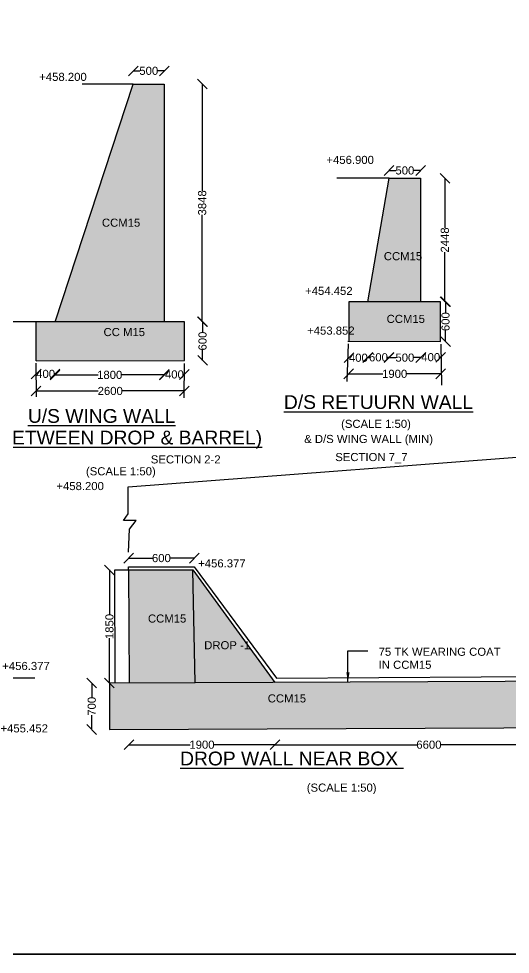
# Model space of a CAD drawing. Header units: millimetres. Extents: x 5124 to 3169670, y 2311 to 45686297.
# Drawn here: x 3039134 to 3069484, y 45570797 to 45628547 of the extents above; entities that cross this region are included whole.
import ezdxf

# ---------------------------------------------------------------- set-up
doc = ezdxf.new("R2010")
doc.units = ezdxf.units.MM
doc.header["$MEASUREMENT"] = 0
doc.layers.add('DIMENSION', color=7, linetype='Continuous')
doc.styles.get("Standard").update_dxf_attribs({"font": 'arial.ttf', "height": 500})
doc.dimstyles.get("Standard").update_dxf_attribs({"dimtxt": 500, "dimasz": 600, "dimexe": 0.18, "dimexo": 0.0625, "dimgap": 0.09, "dimtad": 0, "dimdec": 0, "dimzin": 0, "dimdsep": 46, "dimtxsty": 'Standard', "dimblk": 'OBLIQUE', "dimcen": 0.09, "dimse1": 1, "dimse2": 1, "dimadec": 0, "dimazin": 0, "dimtfac": 1, "dimtdec": 0, "dimtofl": 0, "dimtmove": 0, "dimatfit": 3, "dimfxl": 1, "dimtolj": 1, "dimtzin": 0, "dimarcsym": 0})
pattern_1 = [(50, (0, 0), (358.6300913, -31.3760675), [37.5, -412.5]), (355, (0, 0), (-69.3756668, 376.0960669), [30, -330]), (100.4514, (29.9, -2.6), (289.2546909, 344.719771), [31.870095, -350.571056]), (46.1842, (0, 100), (533.6205243, -82.759507), [56.25, -618.75]), (96.6356, (44.47, 93.1), (467.331353, 487.0589355), [47.805144, -525.8565]), (351.1842, (0, 100), (467.3309726, 487.0593005), [45, -495]), (21, (50, 75), (298.453526, -201.3094453), [37.5, -412.5]), (326, (50, 75), (121.657666, 362.5750225), [30, -330]), (71.4514, (74.87, 58.22), (420.1113143, 161.2652484), [31.870095, -350.571056]), (37.5, (0, 0), (6.07992766, 166.4469269), [0, -326, 0, -335, 0, -331.25]), (7.5, (0, 0), (131.5347687, 197.20585594), [0, -191, 0, -318.5, 0, -126.25]), (327.5, (-111.5, 0), (266.9112181, -11.27743587), [0, -125, 0, -390, 0, -517.5]), (317.5, (-161.5, 0), (291.5930847, 50.0524912), [0, -162.5, 0, -259, 0, -367.5])]

# ---------------------------------------------------------------- blocks, each defined once
blk = doc.blocks.new('_Oblique')
at = {"color": 0, "linetype": 'ByBlock', "lineweight": -2}
blk.add_line((-0.5, -0.5), (0.5, 0.5), dxfattribs=at)
blk = doc.blocks.new('*D27')
at = {"layer": 'Defpoints', "color": 0, "transparency": 16777216}
for p in [(3063947, 45619179), (3062002, 45618699), (3063947, 45618699)]:
    blk.add_point(p, dxfattribs=at)
at = {"layer": 'DIMENSION', "color": 0, "lineweight": -2, "transparency": 16777216}
for p, q in [((3062002, 45619179), (3062423, 45619179)), ((3063947, 45619179), (3063526, 45619179))]:
    blk.add_line(p, q, dxfattribs=at)
at = {"layer": 'DIMENSION', "color": 0, "lineweight": -2, "transparency": 16777216, "xscale": 600, "yscale": 600, "zscale": 600, "rotation": 180}
blk.add_blockref('_Oblique', (3062002, 45619179), dxfattribs=at)
at = {"layer": 'DIMENSION', "color": 0, "lineweight": -2, "transparency": 16777216, "xscale": 600, "yscale": 600, "zscale": 600}
blk.add_blockref('_Oblique', (3063947, 45619179), dxfattribs=at)
at = {"layer": 'DIMENSION', "color": 0, "transparency": 16777216, "insert": (3062975, 45619179), "char_height": 500, "attachment_point": 5}
blk.add_mtext('\\A1;500', dxfattribs=at)
blk = doc.blocks.new('*D28')
at = {"layer": 'Defpoints', "color": 0, "transparency": 16777216}
for p in [(3063967, 45618699), (3063967, 45611079), (3065445, 45611079)]:
    blk.add_point(p, dxfattribs=at)
at = {"layer": 'DIMENSION', "color": 0, "lineweight": -2, "transparency": 16777216}
for p, q in [((3065445, 45618699), (3065445, 45615640)), ((3065445, 45611079), (3065445, 45614137))]:
    blk.add_line(p, q, dxfattribs=at)
at = {"layer": 'DIMENSION', "color": 0, "lineweight": -2, "transparency": 16777216, "xscale": 600, "yscale": 600, "zscale": 600}
for p, rotation in [((3065445, 45618699), 90), ((3065445, 45611079), 270)]:
    blk.add_blockref('_Oblique', p, dxfattribs=dict(at, rotation=rotation))
at = {"layer": 'DIMENSION', "color": 0, "transparency": 16777216, "insert": (3065445, 45614889), "char_height": 500, "attachment_point": 5, "rotation": 90}
blk.add_mtext('\\A1;2448', dxfattribs=at)
blk = doc.blocks.new('*D29')
at = {"layer": 'Defpoints', "color": 0, "transparency": 16777216}
for p in [(3065177, 45611079), (3065177, 45608618), (3065487, 45608618)]:
    blk.add_point(p, dxfattribs=at)
at = {"layer": 'DIMENSION', "color": 0, "lineweight": -2, "transparency": 16777216}
for p, q in [((3065487, 45611079), (3065487, 45610401)), ((3065487, 45608618), (3065487, 45609295))]:
    blk.add_line(p, q, dxfattribs=at)
at = {"layer": 'DIMENSION', "color": 0, "lineweight": -2, "transparency": 16777216, "xscale": 600, "yscale": 600, "zscale": 600}
for p, rotation in [((3065487, 45611079), 90), ((3065487, 45608618), 270)]:
    blk.add_blockref('_Oblique', p, dxfattribs=dict(at, rotation=rotation))
at = {"layer": 'DIMENSION', "color": 0, "transparency": 16777216, "insert": (3065487, 45609848), "char_height": 500, "attachment_point": 5, "rotation": 90}
blk.add_mtext('\\A1;600', dxfattribs=at)
blk = doc.blocks.new('*D30')
at = {"layer": 'Defpoints', "color": 0, "transparency": 16777216}
for p in [(3059521, 45611079), (3060688, 45611079), (3060688, 45607618)]:
    blk.add_point(p, dxfattribs=at)
at = {"layer": 'DIMENSION', "color": 0, "lineweight": -2, "transparency": 16777216}
for p, q in [((3059521, 45607618), (3059543, 45607618)), ((3060688, 45607618), (3060666, 45607618))]:
    blk.add_line(p, q, dxfattribs=at)
at = {"layer": 'DIMENSION', "color": 0, "lineweight": -2, "transparency": 16777216, "xscale": 600, "yscale": 600, "zscale": 600, "rotation": 180}
blk.add_blockref('_Oblique', (3059521, 45607618), dxfattribs=at)
at = {"layer": 'DIMENSION', "color": 0, "lineweight": -2, "transparency": 16777216, "xscale": 600, "yscale": 600, "zscale": 600}
blk.add_blockref('_Oblique', (3060688, 45607618), dxfattribs=at)
at = {"layer": 'DIMENSION', "color": 0, "transparency": 16777216, "insert": (3060105, 45607618), "char_height": 500, "attachment_point": 5}
blk.add_mtext('\\A1;400', dxfattribs=at)
blk = doc.blocks.new('*D31')
at = {"layer": 'Defpoints', "color": 0, "transparency": 16777216}
for p in [(3062002, 45618699), (3060688, 45611079), (3062002, 45607644)]:
    blk.add_point(p, dxfattribs=at)
at = {"layer": 'DIMENSION', "color": 0, "lineweight": -2, "transparency": 16777216}
for p, q in [((3060688, 45607644), (3060792, 45607644)), ((3062002, 45607644), (3061898, 45607644))]:
    blk.add_line(p, q, dxfattribs=at)
at = {"layer": 'DIMENSION', "color": 0, "lineweight": -2, "transparency": 16777216, "xscale": 600, "yscale": 600, "zscale": 600, "rotation": 180}
blk.add_blockref('_Oblique', (3060688, 45607644), dxfattribs=at)
at = {"layer": 'DIMENSION', "color": 0, "lineweight": -2, "transparency": 16777216, "xscale": 600, "yscale": 600, "zscale": 600}
blk.add_blockref('_Oblique', (3062002, 45607644), dxfattribs=at)
at = {"layer": 'DIMENSION', "color": 0, "transparency": 16777216, "insert": (3061345, 45607644), "char_height": 500, "attachment_point": 5}
blk.add_mtext('\\A1;600', dxfattribs=at)
blk = doc.blocks.new('*D32')
at = {"layer": 'Defpoints', "color": 0, "transparency": 16777216}
for p in [(3062002, 45618699), (3063947, 45611079), (3063947, 45607625)]:
    blk.add_point(p, dxfattribs=at)
at = {"layer": 'DIMENSION', "color": 0, "lineweight": -2, "transparency": 16777216}
for p, q in [((3062002, 45607625), (3062423, 45607625)), ((3063947, 45607625), (3063526, 45607625))]:
    blk.add_line(p, q, dxfattribs=at)
at = {"layer": 'DIMENSION', "color": 0, "lineweight": -2, "transparency": 16777216, "xscale": 600, "yscale": 600, "zscale": 600, "rotation": 180}
blk.add_blockref('_Oblique', (3062002, 45607625), dxfattribs=at)
at = {"layer": 'DIMENSION', "color": 0, "lineweight": -2, "transparency": 16777216, "xscale": 600, "yscale": 600, "zscale": 600}
blk.add_blockref('_Oblique', (3063947, 45607625), dxfattribs=at)
at = {"layer": 'DIMENSION', "color": 0, "transparency": 16777216, "insert": (3062975, 45607625), "char_height": 500, "attachment_point": 5}
blk.add_mtext('\\A1;500', dxfattribs=at)
blk = doc.blocks.new('*D33')
at = {"layer": 'Defpoints', "color": 0, "transparency": 16777216}
for p in [(3063967, 45611079), (3065177, 45611079), (3065177, 45607653)]:
    blk.add_point(p, dxfattribs=at)
at = {"layer": 'DIMENSION', "color": 0, "lineweight": -2, "transparency": 16777216}
for p, q in [((3063967, 45607653), (3064010, 45607653)), ((3065177, 45607653), (3065134, 45607653))]:
    blk.add_line(p, q, dxfattribs=at)
at = {"layer": 'DIMENSION', "color": 0, "lineweight": -2, "transparency": 16777216, "xscale": 600, "yscale": 600, "zscale": 600, "rotation": 180}
blk.add_blockref('_Oblique', (3063967, 45607653), dxfattribs=at)
at = {"layer": 'DIMENSION', "color": 0, "lineweight": -2, "transparency": 16777216, "xscale": 600, "yscale": 600, "zscale": 600}
blk.add_blockref('_Oblique', (3065177, 45607653), dxfattribs=at)
at = {"layer": 'DIMENSION', "color": 0, "transparency": 16777216, "insert": (3064572, 45607653), "char_height": 500, "attachment_point": 5}
blk.add_mtext('\\A1;400', dxfattribs=at)
blk = doc.blocks.new('*D34')
at = {"layer": 'Defpoints', "color": 0, "transparency": 16777216}
for p in [(3059514, 45608634), (3065177, 45608634), (3065177, 45606626)]:
    blk.add_point(p, dxfattribs=at)
at = {"layer": 'DIMENSION', "color": 0, "lineweight": -2, "transparency": 16777216}
for p, q in [((3059514, 45606626), (3061623, 45606626)), ((3065177, 45606626), (3063068, 45606626))]:
    blk.add_line(p, q, dxfattribs=at)
at = {"layer": 'DIMENSION', "color": 0, "lineweight": -2, "transparency": 16777216, "xscale": 600, "yscale": 600, "zscale": 600, "rotation": 180}
blk.add_blockref('_Oblique', (3059514, 45606626), dxfattribs=at)
at = {"layer": 'DIMENSION', "color": 0, "lineweight": -2, "transparency": 16777216, "xscale": 600, "yscale": 600, "zscale": 600}
blk.add_blockref('_Oblique', (3065177, 45606626), dxfattribs=at)
at = {"layer": 'DIMENSION', "color": 0, "transparency": 16777216, "insert": (3062346, 45606626), "char_height": 500, "attachment_point": 5}
blk.add_mtext('\\A1;1900', dxfattribs=at)
blk = doc.blocks.new('*D35')
at = {"layer": 'Defpoints', "color": 0, "transparency": 16777216}
for p in [(3048124, 45625328), (3046206, 45624512), (3048124, 45624512)]:
    blk.add_point(p, dxfattribs=at)
at = {"layer": 'DIMENSION', "color": 0, "lineweight": -2, "transparency": 16777216}
for p, q in [((3046206, 45625328), (3046613, 45625328)), ((3048124, 45625328), (3047717, 45625328))]:
    blk.add_line(p, q, dxfattribs=at)
at = {"layer": 'DIMENSION', "color": 0, "lineweight": -2, "transparency": 16777216, "xscale": 600, "yscale": 600, "zscale": 600, "rotation": 180}
blk.add_blockref('_Oblique', (3046206, 45625328), dxfattribs=at)
at = {"layer": 'DIMENSION', "color": 0, "lineweight": -2, "transparency": 16777216, "xscale": 600, "yscale": 600, "zscale": 600}
blk.add_blockref('_Oblique', (3048124, 45625328), dxfattribs=at)
at = {"layer": 'DIMENSION', "color": 0, "transparency": 16777216, "insert": (3047165, 45625328), "char_height": 500, "attachment_point": 5}
blk.add_mtext('\\A1;500', dxfattribs=at)
blk = doc.blocks.new('*D36')
at = {"layer": 'Defpoints', "color": 0, "transparency": 16777216}
for p in [(3048124, 45624514), (3048124, 45609846), (3050463, 45609846)]:
    blk.add_point(p, dxfattribs=at)
at = {"layer": 'DIMENSION', "color": 0, "lineweight": -2, "transparency": 16777216}
for p, q in [((3050463, 45624514), (3050463, 45617927)), ((3050463, 45609846), (3050463, 45616433))]:
    blk.add_line(p, q, dxfattribs=at)
at = {"layer": 'DIMENSION', "color": 0, "lineweight": -2, "transparency": 16777216, "xscale": 600, "yscale": 600, "zscale": 600}
for p, rotation in [((3050463, 45624514), 90), ((3050463, 45609846), 270)]:
    blk.add_blockref('_Oblique', p, dxfattribs=dict(at, rotation=rotation))
at = {"layer": 'DIMENSION', "color": 0, "transparency": 16777216, "insert": (3050463, 45617180), "char_height": 500, "attachment_point": 5, "rotation": 90}
blk.add_mtext('\\A1;3848', dxfattribs=at)
blk = doc.blocks.new('*D37')
at = {"layer": 'Defpoints', "color": 0, "transparency": 16777216}
for p in [(3049367, 45609846), (3049373, 45607452), (3050485, 45607452)]:
    blk.add_point(p, dxfattribs=at)
at = {"layer": 'DIMENSION', "color": 0, "lineweight": -2, "transparency": 16777216}
for p, q in [((3050485, 45609846), (3050485, 45609202)), ((3050485, 45607452), (3050485, 45608096))]:
    blk.add_line(p, q, dxfattribs=at)
at = {"layer": 'DIMENSION', "color": 0, "lineweight": -2, "transparency": 16777216, "xscale": 600, "yscale": 600, "zscale": 600}
for p, rotation in [((3050485, 45609846), 90), ((3050485, 45607452), 270)]:
    blk.add_blockref('_Oblique', p, dxfattribs=dict(at, rotation=rotation))
at = {"layer": 'DIMENSION', "color": 0, "transparency": 16777216, "insert": (3050485, 45608649), "char_height": 500, "attachment_point": 5, "rotation": 90}
blk.add_mtext('\\A1;600', dxfattribs=at)
blk = doc.blocks.new('*D38')
at = {"layer": 'Defpoints', "color": 0, "transparency": 16777216}
for p in [(3048124, 45609846), (3049367, 45609846), (3049367, 45606587)]:
    blk.add_point(p, dxfattribs=at)
at = {"layer": 'DIMENSION', "color": 0, "lineweight": -2, "transparency": 16777216}
for p, q in [((3048124, 45606587), (3048184, 45606587)), ((3049367, 45606587), (3049307, 45606587))]:
    blk.add_line(p, q, dxfattribs=at)
at = {"layer": 'DIMENSION', "color": 0, "lineweight": -2, "transparency": 16777216, "xscale": 600, "yscale": 600, "zscale": 600, "rotation": 180}
blk.add_blockref('_Oblique', (3048124, 45606587), dxfattribs=at)
at = {"layer": 'DIMENSION', "color": 0, "lineweight": -2, "transparency": 16777216, "xscale": 600, "yscale": 600, "zscale": 600}
blk.add_blockref('_Oblique', (3049367, 45606587), dxfattribs=at)
at = {"layer": 'DIMENSION', "color": 0, "transparency": 16777216, "insert": (3048746, 45606587), "char_height": 500, "attachment_point": 5}
blk.add_mtext('\\A1;400', dxfattribs=at)
blk = doc.blocks.new('*D39')
at = {"layer": 'Defpoints', "color": 0, "transparency": 16777216}
for p in [(3041380, 45609846), (3048124, 45609846), (3048124, 45606561)]:
    blk.add_point(p, dxfattribs=at)
at = {"layer": 'DIMENSION', "color": 0, "lineweight": -2, "transparency": 16777216}
for p, q in [((3041380, 45606561), (3044030, 45606561)), ((3048124, 45606561), (3045474, 45606561))]:
    blk.add_line(p, q, dxfattribs=at)
at = {"layer": 'DIMENSION', "color": 0, "lineweight": -2, "transparency": 16777216, "xscale": 600, "yscale": 600, "zscale": 600, "rotation": 180}
blk.add_blockref('_Oblique', (3041380, 45606561), dxfattribs=at)
at = {"layer": 'DIMENSION', "color": 0, "lineweight": -2, "transparency": 16777216, "xscale": 600, "yscale": 600, "zscale": 600}
blk.add_blockref('_Oblique', (3048124, 45606561), dxfattribs=at)
at = {"layer": 'DIMENSION', "color": 0, "transparency": 16777216, "insert": (3044752, 45606561), "char_height": 500, "attachment_point": 5}
blk.add_mtext('\\A1;1800', dxfattribs=at)
blk = doc.blocks.new('*D40')
at = {"layer": 'Defpoints', "color": 0, "transparency": 16777216}
for p in [(3040212, 45609846), (3041380, 45609846), (3040212, 45606622)]:
    blk.add_point(p, dxfattribs=at)
at = {"layer": 'DIMENSION', "color": 0, "lineweight": -2, "transparency": 16777216}
for p, q in [((3040212, 45606622), (3040234, 45606622)), ((3041380, 45606622), (3041357, 45606622))]:
    blk.add_line(p, q, dxfattribs=at)
at = {"layer": 'DIMENSION', "color": 0, "lineweight": -2, "transparency": 16777216, "xscale": 600, "yscale": 600, "zscale": 600, "rotation": 180}
blk.add_blockref('_Oblique', (3040212, 45606622), dxfattribs=at)
at = {"layer": 'DIMENSION', "color": 0, "lineweight": -2, "transparency": 16777216, "xscale": 600, "yscale": 600, "zscale": 600}
blk.add_blockref('_Oblique', (3041380, 45606622), dxfattribs=at)
at = {"layer": 'DIMENSION', "color": 0, "transparency": 16777216, "insert": (3040796, 45606622), "char_height": 500, "attachment_point": 5}
blk.add_mtext('\\A1;400', dxfattribs=at)
blk = doc.blocks.new('*D41')
at = {"layer": 'Defpoints', "color": 0, "transparency": 16777216}
for p in [(3040203, 45609846), (3049367, 45609846), (3049367, 45605569)]:
    blk.add_point(p, dxfattribs=at)
at = {"layer": 'DIMENSION', "color": 0, "lineweight": -2, "transparency": 16777216}
for p, q in [((3040203, 45605569), (3044035, 45605569)), ((3049367, 45605569), (3045535, 45605569))]:
    blk.add_line(p, q, dxfattribs=at)
at = {"layer": 'DIMENSION', "color": 0, "lineweight": -2, "transparency": 16777216, "xscale": 600, "yscale": 600, "zscale": 600, "rotation": 180}
blk.add_blockref('_Oblique', (3040203, 45605569), dxfattribs=at)
at = {"layer": 'DIMENSION', "color": 0, "lineweight": -2, "transparency": 16777216, "xscale": 600, "yscale": 600, "zscale": 600}
blk.add_blockref('_Oblique', (3049367, 45605569), dxfattribs=at)
at = {"layer": 'DIMENSION', "color": 0, "transparency": 16777216, "insert": (3044785, 45605569), "char_height": 500, "attachment_point": 5}
blk.add_mtext('\\A1;2600', dxfattribs=at)
blk = doc.blocks.new('*D64')
at = {"layer": 'Defpoints', "color": 0, "transparency": 16777216}
for p in [(3054951, 45587582), (3073971, 45587655), (3073971, 45583733)]:
    blk.add_point(p, dxfattribs=at)
at = {"layer": 'DIMENSION', "color": 0, "lineweight": -2, "transparency": 16777216}
for p, q in [((3054951, 45583733), (3063714, 45583733)), ((3073971, 45583733), (3065208, 45583733))]:
    blk.add_line(p, q, dxfattribs=at)
at = {"layer": 'DIMENSION', "color": 0, "lineweight": -2, "transparency": 16777216, "xscale": 600, "yscale": 600, "zscale": 600, "rotation": 180}
blk.add_blockref('_Oblique', (3054951, 45583733), dxfattribs=at)
at = {"layer": 'DIMENSION', "color": 0, "lineweight": -2, "transparency": 16777216, "xscale": 600, "yscale": 600, "zscale": 600}
blk.add_blockref('_Oblique', (3073971, 45583733), dxfattribs=at)
at = {"layer": 'DIMENSION', "color": 0, "transparency": 16777216, "insert": (3064461, 45583733), "char_height": 500, "attachment_point": 5}
blk.add_mtext('\\A1;6600', dxfattribs=at)
blk = doc.blocks.new('*D65')
at = {"layer": 'Defpoints', "color": 0, "transparency": 16777216}
for p in [(3045948, 45587542), (3054951, 45587582), (3054951, 45583733)]:
    blk.add_point(p, dxfattribs=at)
at = {"layer": 'DIMENSION', "color": 0, "lineweight": -2, "transparency": 16777216}
for p, q in [((3045948, 45583733), (3049727, 45583733)), ((3054951, 45583733), (3051172, 45583733))]:
    blk.add_line(p, q, dxfattribs=at)
at = {"layer": 'DIMENSION', "color": 0, "lineweight": -2, "transparency": 16777216, "xscale": 600, "yscale": 600, "zscale": 600, "rotation": 180}
blk.add_blockref('_Oblique', (3045948, 45583733), dxfattribs=at)
at = {"layer": 'DIMENSION', "color": 0, "lineweight": -2, "transparency": 16777216, "xscale": 600, "yscale": 600, "zscale": 600}
blk.add_blockref('_Oblique', (3054951, 45583733), dxfattribs=at)
at = {"layer": 'DIMENSION', "color": 0, "transparency": 16777216, "insert": (3050449, 45583733), "char_height": 500, "attachment_point": 5}
blk.add_mtext('\\A1;1900', dxfattribs=at)
blk = doc.blocks.new('*D66')
at = {"layer": 'Defpoints', "color": 0, "transparency": 16777216}
for p in [(3044740, 45587537), (3043646, 45584673), (3044740, 45584673)]:
    blk.add_point(p, dxfattribs=at)
at = {"layer": 'DIMENSION', "color": 0, "lineweight": -2, "transparency": 16777216}
for p, q in [((3043646, 45587537), (3043646, 45586655)), ((3043646, 45584673), (3043646, 45585556))]:
    blk.add_line(p, q, dxfattribs=at)
at = {"layer": 'DIMENSION', "color": 0, "lineweight": -2, "transparency": 16777216, "xscale": 600, "yscale": 600, "zscale": 600}
for p, rotation in [((3043646, 45587537), 90), ((3043646, 45584673), 270)]:
    blk.add_blockref('_Oblique', p, dxfattribs=dict(at, rotation=rotation))
at = {"layer": 'DIMENSION', "color": 0, "transparency": 16777216, "insert": (3043646, 45586105), "char_height": 500, "attachment_point": 5, "rotation": 90}
blk.add_mtext('\\A1;700', dxfattribs=at)
blk = doc.blocks.new('*D67')
at = {"layer": 'Defpoints', "color": 0, "transparency": 16777216}
for p in [(3045916, 45594704), (3049970, 45595249), (3049970, 45594704)]:
    blk.add_point(p, dxfattribs=at)
at = {"layer": 'DIMENSION', "color": 0, "lineweight": -2, "transparency": 16777216}
for p, q in [((3045916, 45595249), (3047390, 45595249)), ((3049970, 45595249), (3048496, 45595249))]:
    blk.add_line(p, q, dxfattribs=at)
at = {"layer": 'DIMENSION', "color": 0, "lineweight": -2, "transparency": 16777216, "xscale": 600, "yscale": 600, "zscale": 600, "rotation": 180}
blk.add_blockref('_Oblique', (3045916, 45595249), dxfattribs=at)
at = {"layer": 'DIMENSION', "color": 0, "lineweight": -2, "transparency": 16777216, "xscale": 600, "yscale": 600, "zscale": 600}
blk.add_blockref('_Oblique', (3049970, 45595249), dxfattribs=at)
at = {"layer": 'DIMENSION', "color": 0, "transparency": 16777216, "insert": (3047943, 45595249), "char_height": 500, "attachment_point": 5}
blk.add_mtext('\\A1;600', dxfattribs=at)
blk = doc.blocks.new('*D73')
at = {"layer": 'Defpoints', "color": 0, "transparency": 16777216}
for p in [(3044729, 45594526), (3044401, 45587537), (3044738, 45587537)]:
    blk.add_point(p, dxfattribs=at)
at = {"layer": 'DIMENSION', "color": 0, "lineweight": -2, "transparency": 16777216}
for p, q in [((3044738, 45594526), (3044738, 45591754)), ((3044738, 45587537), (3044738, 45590309))]:
    blk.add_line(p, q, dxfattribs=at)
at = {"layer": 'DIMENSION', "color": 0, "lineweight": -2, "transparency": 16777216, "xscale": 600, "yscale": 600, "zscale": 600}
for p, rotation in [((3044738, 45594526), 90), ((3044738, 45587537), 270)]:
    blk.add_blockref('_Oblique', p, dxfattribs=dict(at, rotation=rotation))
at = {"layer": 'DIMENSION', "color": 0, "transparency": 16777216, "insert": (3044738, 45591031), "char_height": 500, "attachment_point": 5, "rotation": 90}
blk.add_mtext('\\A1;1850', dxfattribs=at)

msp = doc.modelspace()

# ---------------------------------------------------------------- hatches: boundary and pattern name
at = {"layer": 'DIMENSION'}
h = msp.add_hatch(dxfattribs=at)
h.set_pattern_fill('AR-CONC', color=256, scale=50, style=0)
h.set_pattern_definition(pattern_1)
h.paths.add_polyline_path([(3048124.2, 45624514), (3046205.8, 45624512.2), (3041380, 45609845.6), (3048124.2, 45609845.6)])
h.paths.add_polyline_path([(3049367.1, 45609845.6), (3040211.6, 45609845.6), (3040217.5, 45607429.4), (3049367.1, 45607451.8)])
h.paths.add_polyline_path([(3065177.1, 45611078.6), (3059521.2, 45611078.6), (3059514.3, 45608633.6), (3065177.1, 45608617.6)])
h.paths.add_polyline_path([(3063947.1, 45618698.6), (3062002.3, 45618698.6), (3060688, 45611078.6), (3063947.1, 45611078.6)])
h.paths.add_polyline_path([(3079221.1, 45618224), (3077592.9, 45618224), (3076613.9, 45612132.3), (3079189.3, 45612118.9)])
h.paths.add_polyline_path([(3080352.1, 45612112.9), (3075595.9, 45612137.6), (3075588.9, 45609696.3), (3080345.1, 45609682.5)])
h.paths.add_polyline_path([(3044142.1, 45615569.3), (3046768.5, 45615569.3), (3046768.5, 45616345.4), (3044142.1, 45616345.4)], flags=24)
h.paths.add_polyline_path([(3044241.8, 45608817.6), (3047062.2, 45608817.6), (3047062.2, 45609593.7), (3044241.8, 45609593.7)], flags=24)
h.paths.add_polyline_path([(3056813.2, 45608909.3), (3060001.3, 45608909.3), (3060001.3, 45609675.1), (3056813.2, 45609675.1)], flags=9)
h.paths.add_polyline_path([(3061719.7, 45609629.9), (3064346, 45609629.9), (3064346, 45610406), (3061719.7, 45610406)], flags=24)
h.paths.add_polyline_path([(3061546.9, 45613501.6), (3064173.3, 45613501.6), (3064173.3, 45614277.7), (3061546.9, 45614277.7)], flags=9)
h.paths.add_polyline_path([(3077095.4, 45614009.8), (3079721.8, 45614009.8), (3079721.8, 45614785.8), (3077095.4, 45614785.8)], flags=9)
h.paths.add_polyline_path([(3077909.5, 45610914.1), (3080535.9, 45610914.1), (3080535.9, 45611690.2), (3077909.5, 45611690.2)], flags=9)
h = msp.add_hatch(dxfattribs=at)
h.set_pattern_fill('AR-CONC', color=256, scale=50, style=0)
h.set_pattern_definition(pattern_1)
h.paths.add_polyline_path([(3073971.4, 45587665.9), (3050027, 45587560.2), (3044739.5, 45587536.8), (3044739.5, 45584673.5), (3073962.4, 45584798.1), (3073982.5, 45585946.3), (3073675.1, 45586122.7), (3074270.3, 45586207.6), (3073976, 45586488.6)])
h.paths.add_polyline_path([(3049893.9, 45594535.2), (3050027, 45587560.2), (3054950.8, 45587581.9)])
h.paths.add_polyline_path([(3049893.9, 45594535.2), (3045916.8, 45594527.7), (3045947.6, 45587542.1), (3050027, 45587560.2)])
h.paths.add_polyline_path([(3054379.2, 45586204.5), (3057005.6, 45586204.5), (3057005.6, 45586980.6), (3054379.2, 45586980.6)], flags=24)
h.paths.add_polyline_path([(3050457.2, 45589486.7), (3053549.1, 45589486.7), (3053549.1, 45590262.7), (3050457.2, 45590262.7)], flags=24)
h.paths.add_polyline_path([(3046985.7, 45591133.4), (3049612, 45591133.4), (3049612, 45591909.5), (3046985.7, 45591909.5)], flags=24)

# ---------------------------------------------------------------- linework, layer by layer
at = {"layer": 'Defpoints'}
for points in [[(3041380, 45609845.6), (3046205.8, 45624512.2), (3043042.3, 45624512.2)], [(3046205.8, 45624512.2), (3048124.2, 45624514), (3048124.2, 45609845.6)], [(3060688, 45611078.6), (3062002.3, 45618698.6), (3058777.3, 45618698.6)], [(3062002.3, 45618698.6), (3063947.1, 45618698.6), (3063947.1, 45611078.6)], [(3059456.4, 45608633.8), (3065177.1, 45608617.6), (3065177.1, 45611078.6), (3059521.2, 45611078.6), (3059514.3, 45608633.6)], [(3040217.5, 45607429.4), (3049367.1, 45607451.8), (3049367.1, 45609845.6), (3037064, 45609845.6)], [(3040217.5, 45607429.4), (3040211.6, 45609845.6)], [(3059465.1, 45608484.1), (3059402.1, 45606147.1)], [(3065191.3, 45608467.6), (3065227.2, 45605932.8)], [(3040200.6, 45607275.1), (3040209.3, 45605201.5)], [(3049344, 45607263.2), (3049324.6, 45605136.1)], [(3045909.4, 45595613.5), (3045964.6, 45597039.8), (3046392.3, 45597576.1), (3045600.6, 45597576.1), (3045900.9, 45597976.1), (3045900.9, 45599644.5), (3073945, 45601787.5), (3073937.4, 45600169.7), (3073574.1, 45599919.7), (3074236.1, 45599919.7), (3073986.4, 45599658.3), (3073986.4, 45597983.2), (3073364.9, 45597475.1), (3074341.7, 45597475.1), (3073994.6, 45596983.1), (3074041.1, 45592727.8), (3073340, 45592027.4), (3074329.8, 45592027.4), (3073938, 45591388.8), (3073938, 45587960.8)], [(3045916.8, 45594527.7), (3045916, 45594704.4), (3049970.3, 45594704.4), (3055043.2, 45587835.5), (3074010.6, 45587961.3), (3074011.9, 45587666.1)], [(3045080.5, 45587538.3), (3045067.2, 45594526), (3049893.9, 45594535.2), (3054950.8, 45587581.9)], [(3045916.8, 45594527.7), (3045947.6, 45587542.1)], [(3050027, 45587560.2), (3049893.9, 45594535.2)], [(3008903.5, 45587581.7), (3022869.4, 45587667.8), (3037894.5, 45587860.2), (3040132.3, 45587860.2)], [(3073962.4, 45584798.1), (3073982.5, 45585946.3), (3073675.1, 45586122.7), (3074270.3, 45586207.6), (3073976, 45586488.6), (3073971.4, 45587665.9), (3050027, 45587560.2), (3044739.5, 45587536.8), (3044739.5, 45584673.5), (3073962.4, 45584798.1), (3076459.1, 45584808.7)]]:
    msp.add_lwpolyline(points, dxfattribs=at)
at = {"layer": 'DIMENSION'}
for points in [[(3169513.7, 45570797.3), (3005188.4, 45570797.3), (3005188.4, 45686297.1), (3169513.7, 45686297.1)], [(3169513.7, 45570797.3), (3005182.5, 45570797.3), (3005182.5, 45570797.3), (3169513.7, 45570797.3)]]:
    msp.add_lwpolyline(points, close=True, dxfattribs=at)

# ---------------------------------------------------------------- texts
at = {"layer": 'Defpoints'}
for s, height, p in [('+458.200', 500, (3040401.6, 45624708.4)), ('+456.900', 500, (3058131.8, 45619582.6)), ('CCM15', 500, (3044271.5, 45615707.1)), ('CCM15', 500, (3061676.3, 45613639.5)), ('+454.452', 500, (3056816.9, 45611497)), ('CCM15', 500, (3061849, 45609767.7)), ('CC M15', 500, (3044371.1, 45608955.5)), ('+453.852', 500, (3056940.9, 45609045.5)), ('%%UD/S RETUURN WALL', 850, (3055507.1, 45604458.7)), ('%%UU/S WING WALL', 850, (3039701.3, 45603600.8)), ('(SCALE 1:50)', 500, (3059037.9, 45603290.4)), ('%%U( BETWEEN DROP & BARREL)', 850, (3037205.6, 45602269.6)), ('& D/S WING WALL (MIN)', 500, (3056760.3, 45602356.9)), ('SECTION 7_7', 500, (3058678.1, 45601240.1)), ('SECTION 2-2', 500, (3047290.8, 45601095.8)), ('(SCALE 1:50)', 500, (3043286.1, 45600361.5)), ('+458.200', 500, (3041461.2, 45599449.9)), ('CCM15', 500, (3047115, 45591271.3)), ('+456.377', 500, (3038119.4, 45588344.2)), ('CCM15', 500, (3054508.6, 45586342.3)), ('+455.452', 500, (3038008.7, 45584493.3)), ('%%UDROP WALL NEAR BOX ', 850, (3049099.5, 45582457.2)), ('(SCALE 1:50)', 500, (3056918.8, 45580835.2))]:
    msp.add_text(s, height=height, dxfattribs=at).set_placement(p)
at = {"layer": 'DIMENSION'}
for s, p in [('+456.377', (3050214.3, 45594677.9)), ('DROP -1', (3050586.5, 45589624.5)), ('75 TK WEARING COAT ', (3061355.6, 45589222.2)), ('IN CCM15', (3061355.6, 45588419))]:
    msp.add_text(s, height=500, dxfattribs=at).set_placement(p)

# ---------------------------------------------------------------- dimensions: what is measured, and where the dimension line sits
for base, p1, p2, text, picture, middle in [((3048124.2, 45625328.3), (3046205.8, 45624512.2), (3048124.2, 45624512.2), '500', '*D35', (3047165, 45625328.3)), ((3063947.1, 45619179), (3062002.3, 45618698.6), (3063947.1, 45618698.6), '500', '*D27', (3062974.7, 45619179)), ((3062002.3, 45607644.1), (3060688, 45611078.6), (3062002.3, 45618698.6), '600', '*D31', (3061345.2, 45607644.1)), ((3063947.1, 45607625), (3062002.3, 45618698.6), (3063947.1, 45611078.6), '500', '*D32', (3062974.7, 45607625)), ((3060688, 45607617.7), (3059521.2, 45611078.6), (3060688, 45611078.6), '400', '*D30', (3060104.6, 45607617.7)), ((3065177.1, 45607652.7), (3063967, 45611078.6), (3065177.1, 45611078.6), '400', '*D33', (3064572.1, 45607652.7)), ((3049367.1, 45605568.8), (3040203.3, 45609845.6), (3049367.1, 45609845.6), '2600', '*D41', (3044785.2, 45605568.8)), ((3040211.6, 45606621.9), (3041380, 45609845.6), (3040211.6, 45609845.6), '400', '*D40', (3040795.8, 45606621.9)), ((3048124.2, 45606561), (3041380, 45609845.6), (3048124.2, 45609845.6), '1800', '*D39', (3044752.1, 45606561)), ((3049367.1, 45606587.4), (3048124.2, 45609845.6), (3049367.1, 45609845.6), '400', '*D38', (3048745.6, 45606587.4)), ((3065177.1, 45606626.1), (3059514.3, 45608633.6), (3065177.1, 45608633.6), '1900', '*D34', (3062345.7, 45606626.1)), ((3049970.3, 45595248.7), (3045916, 45594704.4), (3049970.3, 45594704.4), '600', '*D67', (3047943.2, 45595248.7)), ((3054950.8, 45583733.1), (3045947.6, 45587542.1), (3054950.8, 45587581.9), '1900', '*D65', (3050449.2, 45583733.1)), ((3073971.5, 45583733.1), (3054950.8, 45587581.9), (3073971.5, 45587655.4), '6600', '*D64', (3064461.1, 45583733.1))]:
    dim = msp.add_linear_dim(base=base, p1=p1, p2=p2, text=text, dimstyle='Standard', dxfattribs=at)
    dim.commit()
    dim.dimension.update_dxf_attribs({"geometry": picture, "text_midpoint": middle})
for base, p1, p2, text, picture, middle in [((3050462.8, 45609845.6), (3048124.2, 45624514), (3048124.2, 45609845.6), '3848', '*D36', (3050462.8, 45617179.8)), ((3065444.7, 45611078.6), (3063967, 45618698.6), (3063967, 45611078.6), '2448', '*D28', (3065444.7, 45614888.6)), ((3065487.3, 45608617.6), (3065177.1, 45611078.6), (3065177.1, 45608617.6), '600', '*D29', (3065487.3, 45609848.1)), ((3050485.1, 45607451.8), (3049367.1, 45609845.6), (3049372.9, 45607451.8), '600', '*D37', (3050485.1, 45608648.7)), ((3044738, 45587536.8), (3044728.9, 45594526), (3044401.2, 45587536.8), '1850', '*D73', (3044738, 45591031.4)), ((3043645.7, 45584673.5), (3044739.5, 45587536.8), (3044739.5, 45584673.5), '700', '*D66', (3043645.7, 45586105.2))]:
    dim = msp.add_linear_dim(base=base, p1=p1, p2=p2, angle=90, text=text, dimstyle='Standard', dxfattribs=at)
    dim.commit()
    dim.dimension.update_dxf_attribs({"geometry": picture, "text_midpoint": middle})

# ---------------------------------------------------------------- leaders
msp.add_leader([(3059460.7, 45587601.8), (3059460.7, 45589534.5), (3060693.5, 45589534.5)], dimstyle='Standard', override={"dimgap": 0.09, "dimtad": 0}, dxfattribs=at)

doc.saveas('drawing.dxf')
